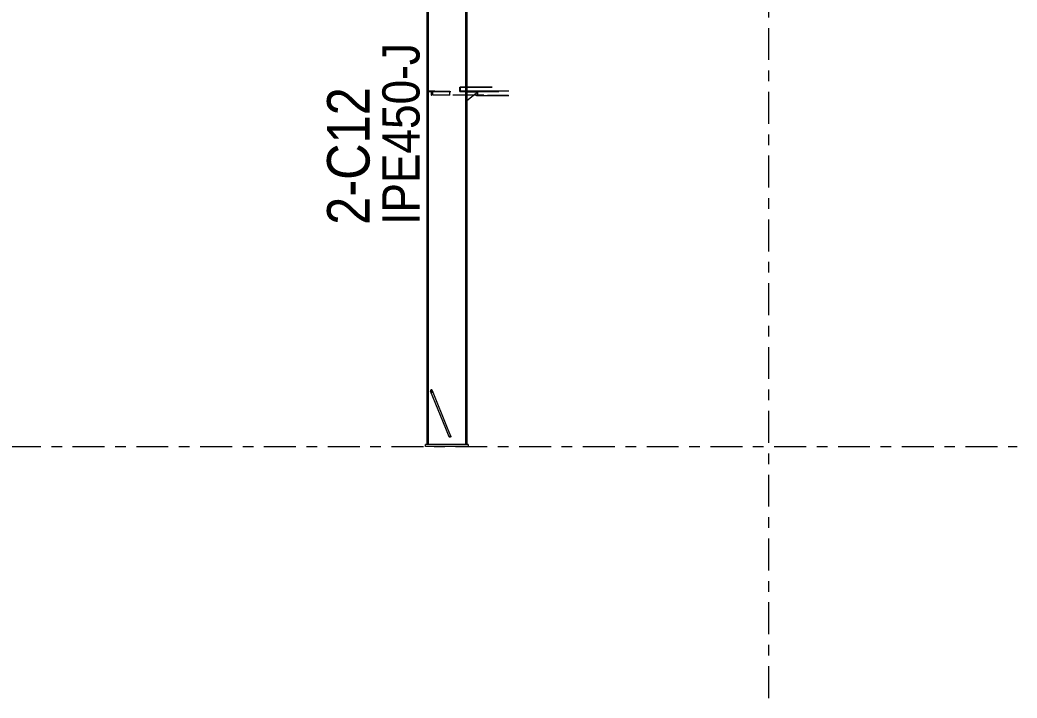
# Model space of a CAD drawing. Header units: millimetres. Extents: x -49 to 773, y -73 to 501.
# Drawn here: x 361.1 to 454.9, y 162.6 to 226.4 of the extents above; entities that cross this region are included whole.
import ezdxf

# ---------------------------------------------------------------- set-up
doc = ezdxf.new("R2010")
doc.units = ezdxf.units.MM
for name, pattern in [('XKITLINE00', [0]), ('XKITLINE02', [4, 2, -2]), ('XKITLINE03', [6, 3, -1, 1, -1])]:
    doc.linetypes.add(name, pattern=pattern)
for name, color, linetype, lineweight in [('Part', 2, 'Continuous', 0), ('PartMark', 7, 'Continuous', 0), ('S-grid', 1, 'Continuous', 0)]:
    doc.layers.add(name, color=color, linetype=linetype, lineweight=lineweight)
doc.styles.add('ARIAL', font='ARIAL.TTF')

# ---------------------------------------------------------------- blocks, each defined once
blk = doc.blocks.new('*A141')
at = {"layer": 'Part'}
blk.add_hatch(color=3, dxfattribs=at).paths.add_polyline_path([(402.503, 220.038), (402.503, 219.651), (404.182, 219.651), (404.182, 219.235), (404.042, 219.235), (404.042, 219.25), (404.165, 219.25), (404.165, 219.636), (402.487, 219.636), (402.487, 220.053), (402.626, 220.053), (402.626, 220.038)], flags=17)
blk = doc.blocks.new('*A262')
at = {"layer": 'Part'}
blk.add_hatch(color=3, dxfattribs=at).paths.add_polyline_path([(402.503, 220.038), (402.503, 219.651), (404.182, 219.651), (404.182, 219.235), (404.042, 219.235), (404.042, 219.25), (404.165, 219.25), (404.165, 219.636), (402.487, 219.636), (402.487, 220.053), (402.626, 220.053), (402.626, 220.038)], flags=17)
blk = doc.blocks.new('*A272')
at = {"layer": 'Part'}
blk.add_hatch(color=3, dxfattribs=at).paths.add_polyline_path([(401.171, 219.62), (401.171, 219.636), (401.558, 219.636), (401.558, 219.303), (401.538, 219.303), (401.538, 219.62)], flags=17)
blk = doc.blocks.new('*A274')
at = {"layer": 'Part'}
blk.add_hatch(color=3, dxfattribs=at).paths.add_polyline_path([(399.852, 191.568), (399.905, 191.48), (399.909, 191.384), (399.862, 191.336), (399.791, 191.365), (399.738, 191.453), (399.733, 191.549), (399.78, 191.597)], flags=17)
blk = doc.blocks.new('*A898')
at = {"layer": 'S-grid', "color": 1, "linetype": 'XKITLINE03', "lineweight": 0}
blk.add_line((-5.936, 186.261), (454.905, 186.261), dxfattribs=at)
blk = doc.blocks.new('*A945')
at = {"layer": 'Part', "color": 2, "linetype": 'XKITLINE00', "lineweight": 0}
for p, q in [((402.487, 219.636), (402.487, 220.053)), ((402.487, 220.053), (405.538, 220.053)), ((402.487, 219.636), (404.165, 219.636)), ((405.538, 220.038), (402.503, 220.038)), ((402.503, 220.038), (402.503, 219.651)), ((407.093, 219.651), (402.503, 219.651)), ((402.626, 220.038), (402.626, 220.053)), ((404.165, 219.25), (404.165, 219.636)), ((404.182, 219.235), (404.182, 219.651)), ((404.042, 219.235), (404.042, 219.25)), ((404.165, 219.25), (404.042, 219.25)), ((407.093, 219.235), (404.042, 219.235))]:
    blk.add_line(p, q, dxfattribs=at)
at = {"layer": 'Part', "color": 7, "linetype": 'XKITLINE02', "lineweight": 0}
for p, q in [((404.165, 219.636), (407.076, 219.636)), ((407.076, 219.25), (404.165, 219.25))]:
    blk.add_line(p, q, dxfattribs=at)
blk = doc.blocks.new('*A1139')
at = {"layer": 'S-grid', "color": 1, "linetype": 'XKITLINE03', "lineweight": 0}
blk.add_line((431.564, 162.602), (431.564, 309.803), dxfattribs=at)
at = {"layer": 'S-grid', "color": 3, "style": 'ARIAL', "width": 0.85}
blk.add_text('X3', height=3, dxfattribs=at).set_placement((429.117, 310.803))
blk = doc.blocks.new('*A1305')
at = {"layer": 'Part', "color": 2, "linetype": 'XKITLINE00', "lineweight": 0}
for p, q in [((399.78, 191.597), (399.733, 191.549)), ((399.733, 191.549), (399.738, 191.453)), ((401.17, 187.96), (399.738, 191.453)), ((399.738, 191.453), (399.791, 191.365)), ((399.852, 191.568), (399.78, 191.597)), ((399.791, 191.365), (399.862, 191.336)), ((399.905, 191.48), (399.852, 191.568)), ((399.862, 191.336), (399.909, 191.384)), ((401.337, 187.987), (399.905, 191.48)), ((399.909, 191.384), (399.905, 191.48))]:
    blk.add_line(p, q, dxfattribs=at)
at = {"layer": 'Part', "color": 7, "linetype": 'XKITLINE02', "lineweight": 0}
for p, q in [((401.494, 187.167), (401.17, 187.96)), ((401.652, 187.217), (401.337, 187.987)), ((401.494, 187.167), (401.512, 187.211)), ((401.523, 187.139), (401.494, 187.167)), ((401.512, 187.211), (401.565, 187.243)), ((401.582, 187.142), (401.523, 187.139)), ((401.565, 187.243), (401.624, 187.246)), ((401.635, 187.174), (401.582, 187.142)), ((401.624, 187.246), (401.652, 187.217)), ((401.652, 187.217), (401.635, 187.174))]:
    blk.add_line(p, q, dxfattribs=at)
blk = doc.blocks.new('*A1310')
at = {"layer": 'Part', "color": 2, "linetype": 'XKITLINE00', "lineweight": 0}
for p, q in [((402.487, 219.636), (402.487, 220.053)), ((402.487, 220.053), (405.538, 220.053)), ((402.487, 219.636), (404.165, 219.636)), ((405.538, 220.038), (402.503, 220.038)), ((402.503, 220.038), (402.503, 219.651)), ((407.093, 219.651), (402.503, 219.651)), ((402.626, 220.038), (402.626, 220.053)), ((404.165, 219.25), (404.165, 219.636)), ((404.182, 219.235), (404.182, 219.651)), ((404.042, 219.235), (404.042, 219.25)), ((404.165, 219.25), (404.042, 219.25)), ((407.093, 219.235), (404.042, 219.235))]:
    blk.add_line(p, q, dxfattribs=at)
at = {"layer": 'Part', "color": 7, "linetype": 'XKITLINE02', "lineweight": 0}
for p, q in [((404.165, 219.636), (407.076, 219.636)), ((407.076, 219.25), (404.165, 219.25))]:
    blk.add_line(p, q, dxfattribs=at)
blk = doc.blocks.new('*A1320')
at = {"layer": 'Part', "color": 7, "linetype": 'XKITLINE02', "lineweight": 0}
for p, q in [((403.147, 264.255), (399.397, 261.298)), ((399.397, 261.298), (399.397, 259.096)), ((399.514, 261.39), (399.514, 259.084)), ((403.03, 252.553), (403.03, 252.136)), ((403.147, 252.553), (403.147, 252.136)), ((403.03, 241.72), (403.03, 241.303)), ((403.147, 241.72), (403.147, 241.303)), ((403.03, 230.886), (403.03, 230.47)), ((403.147, 230.886), (403.147, 230.47)), ((403.03, 220.053), (403.03, 219.636)), ((403.147, 220.053), (403.147, 219.636)), ((403.147, 186.428), (399.397, 186.428))]:
    blk.add_line(p, q, dxfattribs=at)
at = {"layer": 'Part', "color": 2, "linetype": 'XKITLINE00', "lineweight": 0}
for p, q in [((403.03, 264.163), (403.03, 252.553)), ((403.147, 264.255), (403.147, 252.553)), ((399.397, 259.096), (399.397, 186.428)), ((399.514, 259.084), (399.514, 186.428)), ((403.03, 252.136), (403.03, 241.72)), ((403.147, 252.136), (403.147, 241.72)), ((403.03, 241.303), (403.03, 230.886)), ((403.147, 241.303), (403.147, 230.886)), ((403.03, 230.47), (403.03, 220.053)), ((403.147, 230.47), (403.147, 220.053)), ((403.03, 219.636), (403.03, 186.428)), ((403.147, 219.636), (403.147, 186.428))]:
    blk.add_line(p, q, dxfattribs=at)
blk = doc.blocks.new('*A1322')
at = {"layer": 'Part', "color": 2, "linetype": 'XKITLINE00', "lineweight": 0}
for p, q in [((403.272, 186.428), (399.272, 186.428)), ((399.272, 186.261), (399.272, 186.428)), ((403.272, 186.261), (399.272, 186.261)), ((403.272, 186.428), (403.272, 186.261))]:
    blk.add_line(p, q, dxfattribs=at)
blk = doc.blocks.new('*A1323')
at = {"layer": 'Part', "color": 7, "linetype": 'XKITLINE02', "lineweight": 0}
for p, q in [((399.651, 219.636), (399.651, 219.62)), ((404.745, 219.636), (399.651, 219.636)), ((399.651, 219.62), (404.711, 219.62)), ((399.804, 219.62), (399.804, 219.303)), ((399.812, 219.303), (399.812, 219.636)), ((399.804, 219.303), (399.812, 219.303)), ((403.84, 219.303), (399.804, 219.303)), ((404.745, 219.303), (403.147, 219.303))]:
    blk.add_line(p, q, dxfattribs=at)
at = {"layer": 'Part', "color": 2, "linetype": 'XKITLINE00', "lineweight": 0}
blk.add_line((404.165, 219.303), (403.84, 219.303), dxfattribs=at)
blk = doc.blocks.new('*A1326')
at = {"layer": 'Part', "color": 7, "linetype": 'XKITLINE02', "lineweight": 0}
for p, q in [((405.459, 219.636), (403.147, 219.636)), ((403.147, 219.636), (403.147, 219.595)), ((403.147, 219.636), (403.147, 219.595)), ((404.07, 219.595), (404.07, 219.636)), ((405.459, 219.595), (404.165, 219.595)), ((404.976, 219.595), (404.976, 219.636)), ((405.459, 219.595), (405.459, 219.636))]:
    blk.add_line(p, q, dxfattribs=at)
at = {"layer": 'Part', "color": 2, "linetype": 'XKITLINE00', "lineweight": 0}
for p, q in [((403.147, 219.595), (404.165, 219.595)), ((403.815, 219.595), (403.815, 219.636))]:
    blk.add_line(p, q, dxfattribs=at)
blk = doc.blocks.new('*A1327')
at = {"layer": 'Part', "color": 7, "linetype": 'XKITLINE02', "lineweight": 0}
for p, q in [((403.147, 219.595), (403.147, 218.761)), ((404.214, 219.595), (403.147, 219.595)), ((404.165, 219.557), (404.214, 219.595))]:
    blk.add_line(p, q, dxfattribs=at)
at = {"layer": 'Part', "color": 2, "linetype": 'XKITLINE00', "lineweight": 0}
blk.add_line((404.165, 219.557), (403.147, 218.761), dxfattribs=at)
blk = doc.blocks.new('*A1328')
at = {"layer": 'Part', "color": 2, "linetype": 'XKITLINE00', "lineweight": 0}
for p, q in [((400.139, 219.678), (399.514, 219.678)), ((399.852, 219.636), (399.514, 219.636)), ((400.139, 219.636), (400.139, 219.678))]:
    blk.add_line(p, q, dxfattribs=at)
at = {"layer": 'Part', "color": 7, "linetype": 'XKITLINE02', "lineweight": 0}
for p, q in [((399.514, 219.636), (399.514, 219.678)), ((399.639, 219.636), (399.639, 219.678)), ((400.139, 219.636), (399.852, 219.636))]:
    blk.add_line(p, q, dxfattribs=at)
blk = doc.blocks.new('*A1329')
at = {"layer": 'Part', "color": 7, "linetype": 'XKITLINE02', "lineweight": 0}
for p, q in [((400.139, 219.678), (399.514, 219.678)), ((399.514, 219.678), (399.514, 219.636)), ((399.514, 219.636), (400.139, 219.636)), ((399.639, 219.636), (399.639, 219.678)), ((400.139, 219.636), (400.139, 219.678))]:
    blk.add_line(p, q, dxfattribs=at)
blk = doc.blocks.new('*A1330')
at = {"layer": 'Part', "color": 2, "linetype": 'XKITLINE00', "lineweight": 0}
for p, q in [((399.664, 219.636), (399.664, 219.62)), ((399.664, 219.62), (401.171, 219.62)), ((401.558, 219.636), (399.852, 219.636)), ((399.938, 219.303), (399.938, 219.62)), ((401.171, 219.62), (401.171, 219.636)), ((401.538, 219.62), (401.171, 219.62)), ((401.538, 219.303), (401.538, 219.62)), ((401.558, 219.303), (401.558, 219.636)), ((401.558, 219.303), (399.938, 219.303))]:
    blk.add_line(p, q, dxfattribs=at)
at = {"layer": 'Part', "color": 7, "linetype": 'XKITLINE02', "lineweight": 0}
for p, q in [((399.852, 219.636), (399.664, 219.636)), ((399.952, 219.303), (399.952, 219.636))]:
    blk.add_line(p, q, dxfattribs=at)
blk = doc.blocks.new('*A1781')
at = {"layer": 'PartMark', "color": 7, "style": 'ARIAL', "width": 0.85}
blk.add_text('IPE450-J', height=3.5, rotation=90.00021, dxfattribs=at).set_placement((398.697, 207.098))
at = {"layer": 'PartMark', "color": 3, "style": 'ARIAL', "width": 0.85}
blk.add_text('2-C12', height=4, rotation=90.00021, dxfattribs=at).set_placement((393.997, 207.098))

msp = doc.modelspace()

# ---------------------------------------------------------------- block references
at = {"lineweight": 0}
for name in ['*A1139', '*A1320', '*A1781', '*A1328', '*A1329', '*A1323', '*A1330', '*A272', '*A141', '*A262', '*A945', '*A1310', '*A1326', '*A1327', '*A274', '*A1305', '*A898', '*A1322']:
    msp.add_blockref(name, (0, 0), dxfattribs=at)

doc.saveas('drawing.dxf')
